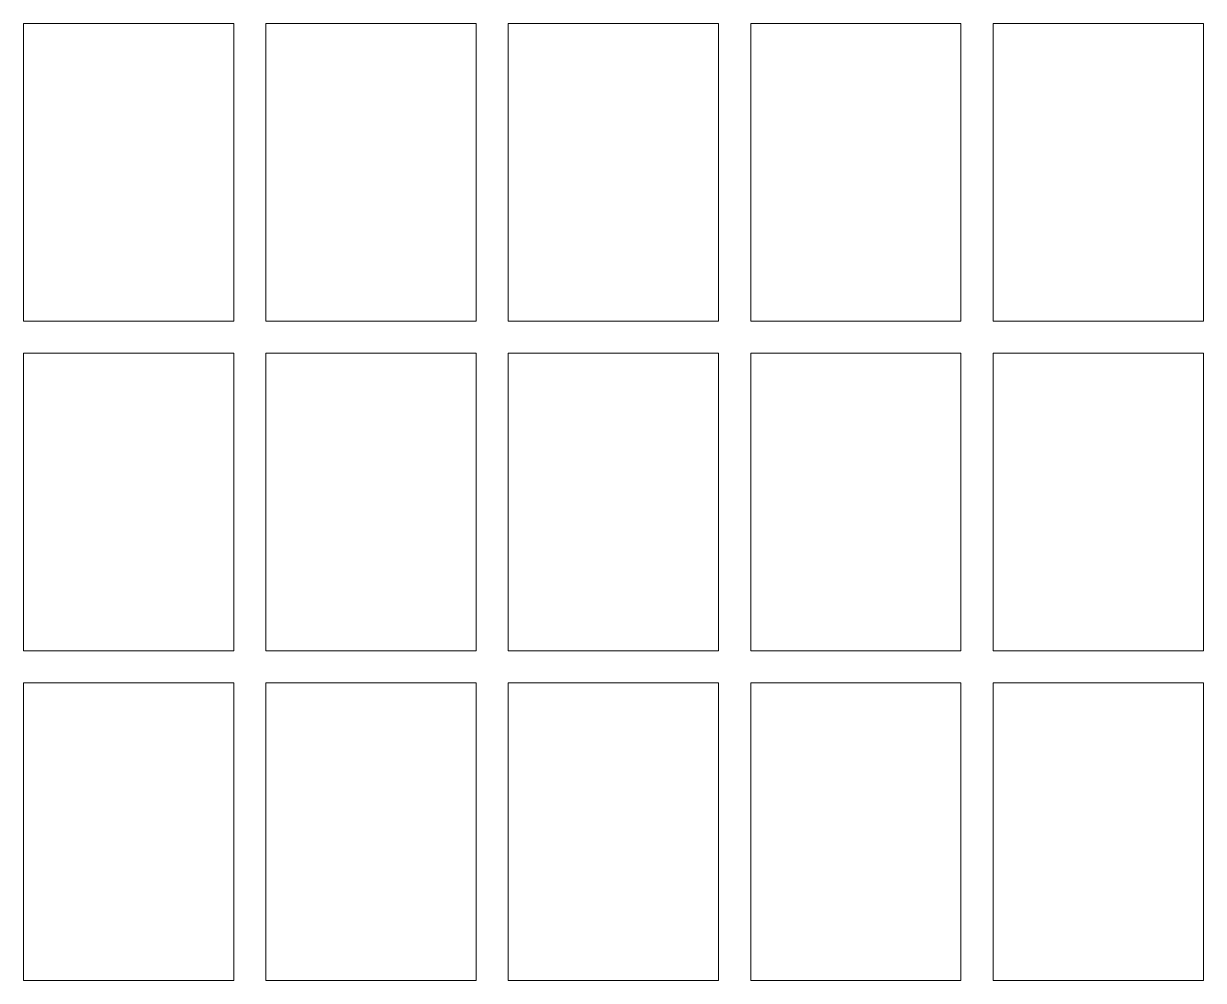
# Model space of a CAD drawing. Header units: millimetres. Extents: x -6680 to 6456, y 1671 to 6150.
# Drawn here: x -3372 to -2194, y 1671 to 2626 of the extents above; entities that cross this region are included whole.
import ezdxf

# ---------------------------------------------------------------- set-up
doc = ezdxf.new("R2010")
doc.units = ezdxf.units.MM
doc.layers.add('ВЭ', color=1, linetype='Continuous')

# ---------------------------------------------------------------- blocks, each defined once
blk = doc.blocks.new('*U133')
at = {"layer": 'ВЭ', "color": 250, "linetype": 'ByBlock', "lineweight": 18}
blk.add_lwpolyline([(-105, -148.5), (105, -148.5), (105, 148.5), (-105, 148.5), (-105, -148.5)], dxfattribs=at)
blk = doc.blocks.new('*U134')
at = {"layer": 'Defpoints', "color": 0, "linetype": 'ByBlock', "lineweight": -2, "transparency": 16777216}
for p in [(0, -658), (242, -658), (484, -658), (726, -658), (968, -658), (0, -987), (242, -987), (484, -987), (726, -987), (968, -987), (0, -1316), (242, -1316), (484, -1316), (726, -1316), (968, -1316)]:
    blk.add_blockref('*U133', p, dxfattribs=at)

msp = doc.modelspace()

# ---------------------------------------------------------------- block references
at = {"layer": 'Defpoints'}
msp.add_blockref('*U134', (-3266.8, 3135.5), dxfattribs=at)

doc.saveas('drawing.dxf')
